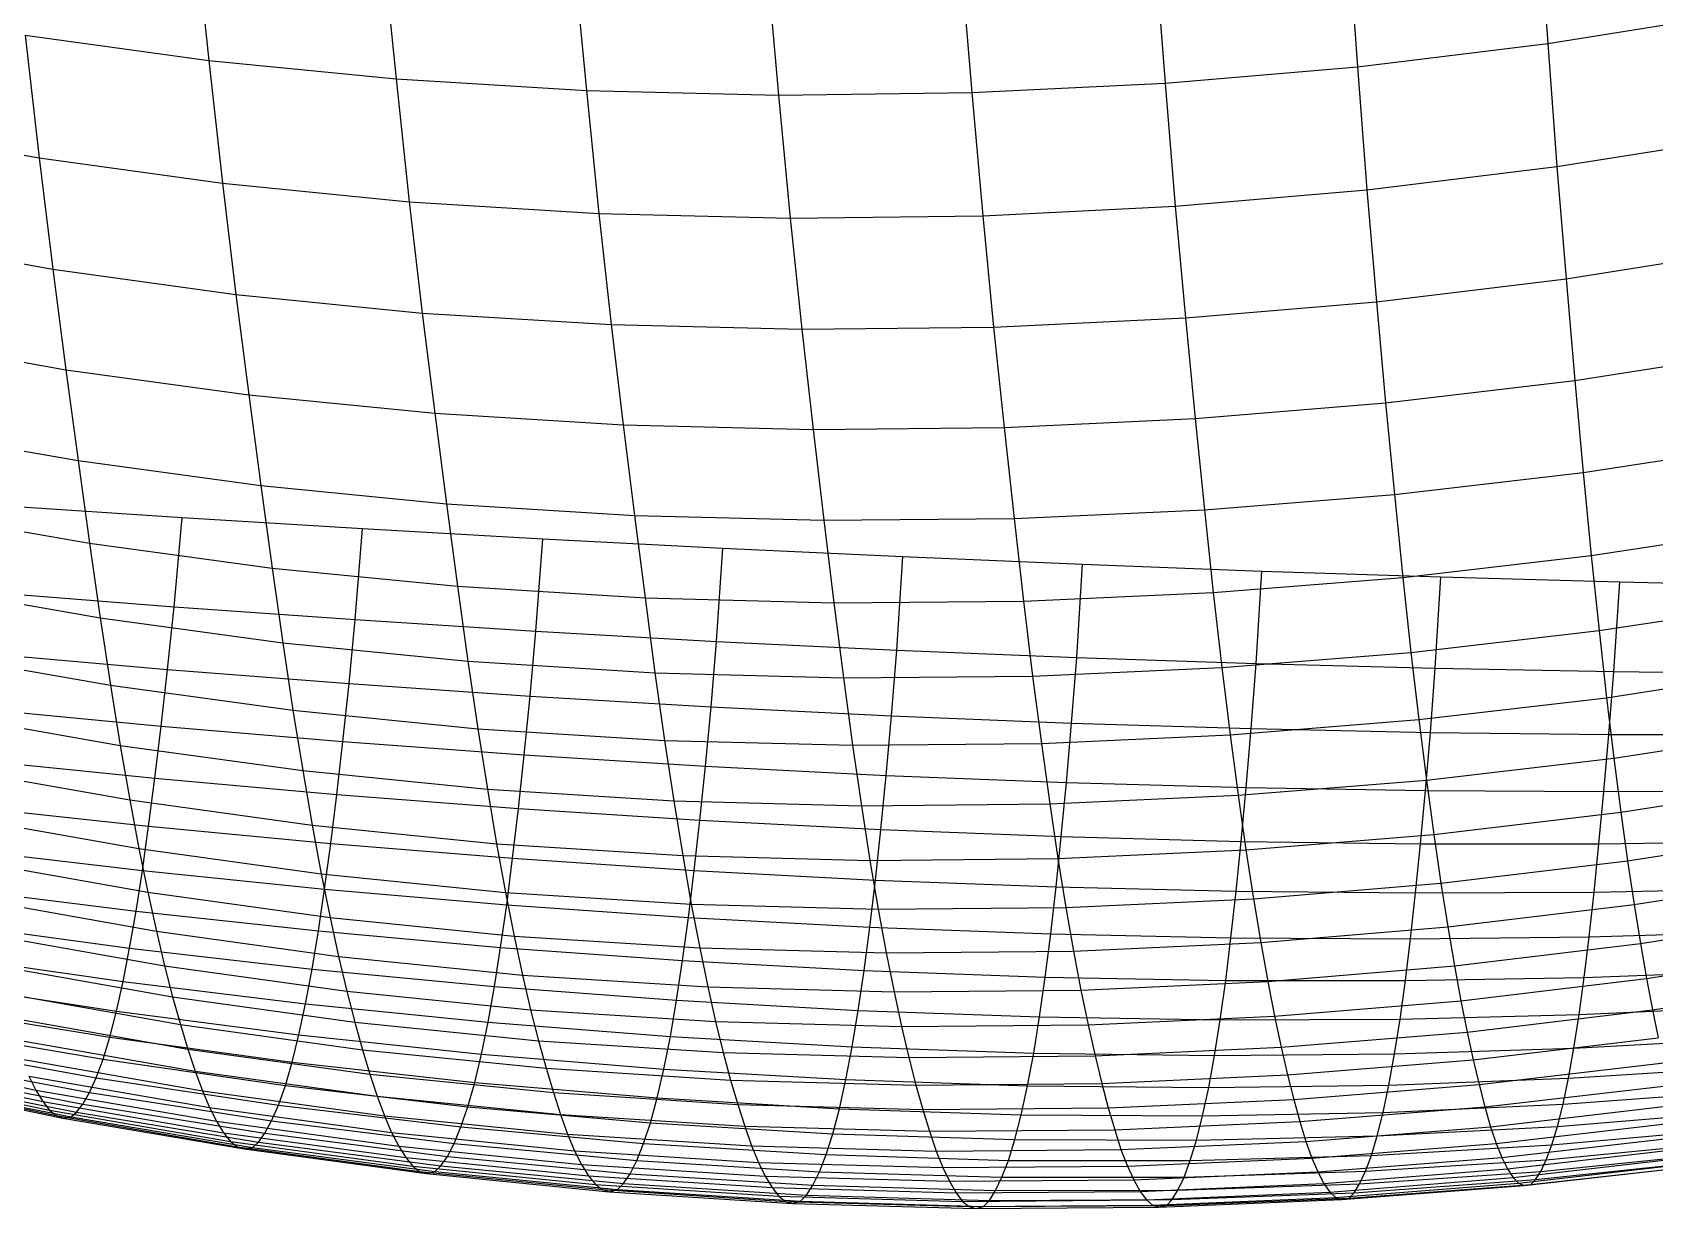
# Model space of a CAD drawing. Extents: x -429 to 429, y -1 to 209.
# Drawn here: x -96.37 to -78.02, y 0.67 to 13.97 of the extents above; entities that cross this region are included whole.
import ezdxf

# ---------------------------------------------------------------- set-up
doc = ezdxf.new("R2010")
doc.units = 0

msp = doc.modelspace()

# ---------------------------------------------------------------- linework, layer by layer
at = {"layer": 'default', "color": 5, "linetype": 'CONTINUOUS'}
for p, q in [((-79.333, 15.361, -10.062), (-79.229, 13.846, -9.154)), ((-94.531, 15.171, -9.09), (-94.373, 13.655, -8.098)), ((-81.492, 15.099, -10.35), (-81.383, 13.583, -9.402)), ((-92.407, 14.963, -9.652), (-92.254, 13.446, -8.644)), ((-83.674, 14.915, -10.496), (-83.558, 13.397, -9.518)), ((-90.248, 14.833, -10.076), (-90.103, 13.315, -9.061)), ((-88.064, 14.782, -10.359), (-87.929, 13.263, -9.347)), ((-85.869, 14.809, -10.499), (-85.744, 13.291, -9.499)), ((-79.229, 13.846, -9.154), (-77.108, 14.185, -8.773)), ((-96.448, 13.941, -7.425), (-94.373, 13.655, -8.098)), ((-96.448, 13.941, -7.425), (-96.292, 12.552, -6.477)), ((-81.383, 13.583, -9.402), (-79.229, 13.846, -9.154)), ((-79.229, 13.846, -9.154), (-79.125, 12.453, -8.26)), ((-94.373, 13.655, -8.098), (-92.254, 13.446, -8.644)), ((-94.373, 13.655, -8.098), (-94.219, 12.265, -7.129)), ((-83.558, 13.397, -9.518), (-81.383, 13.583, -9.402)), ((-81.383, 13.583, -9.402), (-81.274, 12.19, -8.473)), ((-92.254, 13.446, -8.644), (-90.103, 13.315, -9.061)), ((-92.254, 13.446, -8.644), (-92.105, 12.055, -7.661)), ((-85.744, 13.291, -9.499), (-83.558, 13.397, -9.518)), ((-83.558, 13.397, -9.518), (-83.442, 12.005, -8.561)), ((-90.103, 13.315, -9.061), (-87.929, 13.263, -9.347)), ((-90.103, 13.315, -9.061), (-89.961, 11.923, -8.072)), ((-87.929, 13.263, -9.347), (-85.744, 13.291, -9.499)), ((-87.929, 13.263, -9.347), (-87.796, 11.871, -8.36)), ((-85.744, 13.291, -9.499), (-85.619, 11.898, -8.523)), ((-98.315, 12.916, -5.71), (-96.292, 12.552, -6.477)), ((-79.125, 12.453, -8.26), (-77.005, 12.793, -7.923)), ((-96.292, 12.552, -6.477), (-94.219, 12.265, -7.129)), ((-96.292, 12.552, -6.477), (-96.138, 11.293, -5.553)), ((-81.274, 12.19, -8.473), (-79.125, 12.453, -8.26)), ((-79.125, 12.453, -8.26), (-79.023, 11.185, -7.389)), ((-94.219, 12.265, -7.129), (-92.105, 12.055, -7.661)), ((-94.219, 12.265, -7.129), (-94.067, 11.007, -6.182)), ((-83.442, 12.005, -8.561), (-81.274, 12.19, -8.473)), ((-81.274, 12.19, -8.473), (-81.167, 10.925, -7.566)), ((-92.105, 12.055, -7.661), (-89.961, 11.923, -8.072)), ((-92.105, 12.055, -7.661), (-91.958, 10.797, -6.701)), ((-85.619, 11.898, -8.523), (-83.442, 12.005, -8.561)), ((-83.442, 12.005, -8.561), (-83.328, 10.743, -7.627)), ((-89.961, 11.923, -8.072), (-87.796, 11.871, -8.36)), ((-89.961, 11.923, -8.072), (-89.821, 10.666, -7.106)), ((-87.796, 11.871, -8.36), (-85.619, 11.898, -8.523)), ((-87.796, 11.871, -8.36), (-87.664, 10.613, -7.396)), ((-85.619, 11.898, -8.523), (-85.497, 10.638, -7.57)), ((-98.164, 11.656, -4.814), (-96.138, 11.293, -5.553)), ((-79.023, 11.185, -7.389), (-76.904, 11.521, -7.096)), ((-96.138, 11.293, -5.553), (-94.067, 11.007, -6.182)), ((-96.138, 11.293, -5.553), (-95.991, 10.156, -4.666)), ((-81.167, 10.925, -7.566), (-79.023, 11.185, -7.389)), ((-79.023, 11.185, -7.389), (-78.924, 10.034, -6.552)), ((-94.067, 11.007, -6.182), (-91.958, 10.797, -6.701)), ((-94.067, 11.007, -6.182), (-93.921, 9.872, -5.275)), ((-83.328, 10.743, -7.627), (-81.167, 10.925, -7.566)), ((-81.167, 10.925, -7.566), (-81.064, 9.78, -6.696)), ((-91.958, 10.797, -6.701), (-89.821, 10.666, -7.106)), ((-91.958, 10.797, -6.701), (-91.816, 9.664, -5.78)), ((-89.821, 10.666, -7.106), (-87.664, 10.613, -7.396)), ((-89.821, 10.666, -7.106), (-89.686, 9.532, -6.18)), ((-85.497, 10.638, -7.57), (-83.328, 10.743, -7.627)), ((-83.328, 10.743, -7.627), (-83.218, 9.603, -6.731)), ((-98.019, 10.515, -3.955), (-95.991, 10.156, -4.666)), ((-87.664, 10.613, -7.396), (-85.497, 10.638, -7.57)), ((-87.664, 10.613, -7.396), (-87.537, 9.478, -6.472)), ((-85.497, 10.638, -7.57), (-85.379, 9.502, -6.656)), ((-78.924, 10.034, -6.552), (-76.807, 10.364, -6.299)), ((-95.991, 10.156, -4.666), (-93.921, 9.872, -5.275)), ((-95.991, 10.156, -4.666), (-95.852, 9.128, -3.826)), ((-81.064, 9.78, -6.696), (-78.924, 10.034, -6.552)), ((-78.924, 10.034, -6.552), (-78.829, 8.994, -5.757)), ((-93.921, 9.872, -5.275), (-91.816, 9.664, -5.78)), ((-93.921, 9.872, -5.275), (-93.783, 8.846, -4.417)), ((-83.218, 9.603, -6.731), (-81.064, 9.78, -6.696)), ((-81.064, 9.78, -6.696), (-80.964, 8.745, -5.871)), ((-91.816, 9.664, -5.78), (-89.686, 9.532, -6.18)), ((-91.816, 9.664, -5.78), (-91.683, 8.639, -4.911)), ((-85.379, 9.502, -6.656), (-83.218, 9.603, -6.731)), ((-83.218, 9.603, -6.731), (-83.112, 8.572, -5.883)), ((-97.881, 9.483, -3.14), (-95.852, 9.128, -3.826)), ((-89.686, 9.532, -6.18), (-87.537, 9.478, -6.472)), ((-89.686, 9.532, -6.18), (-89.559, 8.508, -5.305)), ((-87.537, 9.478, -6.472), (-85.379, 9.502, -6.656)), ((-87.537, 9.478, -6.472), (-87.417, 8.453, -5.599)), ((-85.379, 9.502, -6.656), (-85.266, 8.475, -5.792)), ((-78.829, 8.994, -5.757), (-76.713, 9.317, -5.541)), ((-95.852, 9.128, -3.826), (-93.783, 8.846, -4.417)), ((-95.852, 9.128, -3.826), (-95.723, 8.194, -3.037)), ((-80.964, 8.745, -5.871), (-78.829, 8.994, -5.757)), ((-78.829, 8.994, -5.757), (-78.737, 8.054, -5.006)), ((-93.783, 8.846, -4.417), (-91.683, 8.639, -4.911)), ((-93.783, 8.846, -4.417), (-93.656, 7.913, -3.612)), ((-91.683, 8.639, -4.911), (-89.559, 8.508, -5.305)), ((-91.683, 8.639, -4.911), (-91.559, 7.706, -4.096)), ((-83.112, 8.572, -5.883), (-80.964, 8.745, -5.871)), ((-80.964, 8.745, -5.871), (-80.869, 7.807, -5.095)), ((-97.754, 8.549, -2.372), (-95.723, 8.194, -3.037)), ((-96.72, 8.619, 15.178), (-94.676, 8.484, 14.943)), ((-94.766, 7.474, 14.529), (-94.676, 8.484, 14.943)), ((-94.676, 8.484, 14.943), (-92.635, 8.359, 14.689)), ((-89.559, 8.508, -5.305), (-87.417, 8.453, -5.599)), ((-89.559, 8.508, -5.305), (-89.439, 7.575, -4.486)), ((-87.417, 8.453, -5.599), (-85.266, 8.475, -5.792)), ((-87.417, 8.453, -5.599), (-87.304, 7.52, -4.782)), ((-85.266, 8.475, -5.792), (-83.112, 8.572, -5.883)), ((-85.266, 8.475, -5.792), (-85.159, 7.54, -4.982)), ((-83.112, 8.572, -5.883), (-83.012, 7.636, -5.087)), ((-92.718, 7.329, 14.305), (-92.635, 8.359, 14.689)), ((-92.635, 8.359, 14.689), (-90.595, 8.243, 14.417)), ((-78.737, 8.054, -5.006), (-76.624, 8.374, -4.822)), ((-95.723, 8.194, -3.037), (-93.656, 7.913, -3.612)), ((-95.723, 8.194, -3.037), (-95.602, 7.348, -2.292)), ((-90.673, 7.198, 14.055), (-90.595, 8.243, 14.417)), ((-90.595, 8.243, 14.417), (-88.558, 8.138, 14.126)), ((-88.63, 7.083, 13.777), (-88.558, 8.138, 14.126)), ((-88.558, 8.138, 14.126), (-86.523, 8.042, 13.817)), ((-93.656, 7.913, -3.612), (-91.559, 7.706, -4.096)), ((-93.656, 7.913, -3.612), (-93.536, 7.066, -2.854)), ((-86.591, 6.984, 13.471), (-86.523, 8.042, 13.817)), ((-86.523, 8.042, 13.817), (-84.492, 7.956, 13.489)), ((-84.557, 6.9, 13.138), (-84.492, 7.956, 13.489)), ((-84.492, 7.956, 13.489), (-82.463, 7.879, 13.143)), ((-80.869, 7.807, -5.095), (-78.737, 8.054, -5.006)), ((-78.737, 8.054, -5.006), (-78.649, 7.206, -4.295)), ((-91.559, 7.706, -4.096), (-89.439, 7.575, -4.486)), ((-91.559, 7.706, -4.096), (-91.442, 6.858, -3.328)), ((-83.012, 7.636, -5.087), (-80.869, 7.807, -5.095)), ((-82.527, 6.832, 12.778), (-82.463, 7.879, 13.143)), ((-82.463, 7.879, 13.143), (-80.437, 7.813, 12.779)), ((-80.869, 7.807, -5.095), (-80.777, 6.959, -4.361)), ((-80.501, 6.779, 12.391), (-80.437, 7.813, 12.779)), ((-80.437, 7.813, 12.779), (-78.415, 7.756, 12.397)), ((-78.482, 6.742, 11.976), (-78.415, 7.756, 12.397)), ((-78.415, 7.756, 12.397), (-76.397, 7.71, 11.996)), ((-97.633, 7.704, -1.646), (-95.602, 7.348, -2.292)), ((-96.817, 7.636, 14.724), (-94.766, 7.474, 14.529)), ((-89.439, 7.575, -4.486), (-87.304, 7.52, -4.782)), ((-89.439, 7.575, -4.486), (-89.327, 6.727, -3.715)), ((-87.304, 7.52, -4.782), (-85.159, 7.54, -4.982)), ((-85.159, 7.54, -4.982), (-83.012, 7.636, -5.087)), ((-85.159, 7.54, -4.982), (-85.056, 6.691, -4.219)), ((-83.012, 7.636, -5.087), (-82.914, 6.787, -4.335)), ((-78.649, 7.206, -4.295), (-76.539, 7.528, -4.138)), ((-95.602, 7.348, -2.292), (-93.536, 7.066, -2.854)), ((-95.602, 7.348, -2.292), (-95.485, 6.587, -1.58)), ((-94.839, 6.767, 14.179), (-94.766, 7.474, 14.529)), ((-94.766, 7.474, 14.529), (-92.718, 7.329, 14.305)), ((-87.304, 7.52, -4.782), (-87.196, 6.671, -4.012)), ((-92.787, 6.606, 13.969), (-92.718, 7.329, 14.305)), ((-92.718, 7.329, 14.305), (-90.673, 7.198, 14.055)), ((-90.738, 6.465, 13.727), (-90.673, 7.198, 14.055)), ((-90.673, 7.198, 14.055), (-88.63, 7.083, 13.777)), ((-80.777, 6.959, -4.361), (-78.649, 7.206, -4.295)), ((-78.649, 7.206, -4.295), (-78.564, 6.446, -3.615)), ((-93.536, 7.066, -2.854), (-91.442, 6.858, -3.328)), ((-93.536, 7.066, -2.854), (-93.421, 6.304, -2.127)), ((-88.693, 6.344, 13.454), (-88.63, 7.083, 13.777)), ((-88.63, 7.083, 13.777), (-86.591, 6.984, 13.471)), ((-86.651, 6.242, 13.15), (-86.591, 6.984, 13.471)), ((-86.591, 6.984, 13.471), (-84.557, 6.9, 13.138)), ((-97.518, 6.945, -0.952), (-95.485, 6.587, -1.58)), ((-96.893, 6.946, 14.357), (-94.839, 6.767, 14.179)), ((-91.442, 6.858, -3.328), (-89.327, 6.727, -3.715)), ((-91.442, 6.858, -3.328), (-91.329, 6.096, -2.593)), ((-84.614, 6.16, 12.815), (-84.557, 6.9, 13.138)), ((-84.557, 6.9, 13.138), (-82.527, 6.832, 12.778)), ((-82.914, 6.787, -4.335), (-80.777, 6.959, -4.361)), ((-82.582, 6.097, 12.448), (-82.527, 6.832, 12.778)), ((-82.527, 6.832, 12.778), (-80.501, 6.779, 12.391)), ((-80.777, 6.959, -4.361), (-80.688, 6.198, -3.659)), ((-94.912, 6.124, 13.821), (-94.839, 6.767, 14.179)), ((-94.839, 6.767, 14.179), (-92.787, 6.606, 13.969)), ((-92.857, 5.95, 13.621), (-92.787, 6.606, 13.969)), ((-92.787, 6.606, 13.969), (-90.738, 6.465, 13.727)), ((-89.327, 6.727, -3.715), (-87.196, 6.671, -4.012)), ((-89.327, 6.727, -3.715), (-89.218, 5.964, -2.976)), ((-87.196, 6.671, -4.012), (-85.056, 6.691, -4.219)), ((-87.196, 6.671, -4.012), (-87.092, 5.908, -3.275)), ((-85.056, 6.691, -4.219), (-82.914, 6.787, -4.335)), ((-85.056, 6.691, -4.219), (-84.957, 5.929, -3.489)), ((-82.914, 6.787, -4.335), (-82.821, 6.025, -3.617)), ((-80.557, 6.054, 12.051), (-80.501, 6.779, 12.391)), ((-80.501, 6.779, 12.391), (-78.482, 6.742, 11.976)), ((-78.564, 6.446, -3.615), (-76.457, 6.769, -3.485)), ((-78.538, 6.03, 11.622), (-78.482, 6.742, 11.976)), ((-78.482, 6.742, 11.976), (-76.468, 6.72, 11.535)), ((-95.485, 6.587, -1.58), (-93.421, 6.304, -2.127)), ((-95.485, 6.587, -1.58), (-95.374, 5.906, -0.898)), ((-90.805, 5.8, 13.387), (-90.738, 6.465, 13.727)), ((-90.738, 6.465, 13.727), (-88.693, 6.344, 13.454)), ((-80.688, 6.198, -3.659), (-78.564, 6.446, -3.615)), ((-78.564, 6.446, -3.615), (-78.483, 5.764, -2.965)), ((-97.407, 6.265, -0.288), (-95.374, 5.906, -0.898)), ((-96.968, 6.32, 13.987), (-94.912, 6.124, 13.821)), ((-93.421, 6.304, -2.127), (-91.329, 6.096, -2.593)), ((-93.421, 6.304, -2.127), (-93.31, 5.622, -1.432)), ((-88.756, 5.672, 13.118), (-88.693, 6.344, 13.454)), ((-88.693, 6.344, 13.454), (-86.651, 6.242, 13.15)), ((-86.712, 5.568, 12.815), (-86.651, 6.242, 13.15)), ((-86.651, 6.242, 13.15), (-84.614, 6.16, 12.815)), ((-94.983, 5.536, 13.464), (-94.912, 6.124, 13.821)), ((-94.912, 6.124, 13.821), (-92.857, 5.95, 13.621)), ((-91.329, 6.096, -2.593), (-89.218, 5.964, -2.976)), ((-91.329, 6.096, -2.593), (-91.221, 5.413, -1.89)), ((-84.673, 5.487, 12.477), (-84.614, 6.16, 12.815)), ((-84.614, 6.16, 12.815), (-82.582, 6.097, 12.448)), ((-82.821, 6.025, -3.617), (-80.688, 6.198, -3.659)), ((-82.639, 5.43, 12.105), (-82.582, 6.097, 12.448)), ((-82.582, 6.097, 12.448), (-80.557, 6.054, 12.051)), ((-80.688, 6.198, -3.659), (-80.602, 5.515, -2.988)), ((-78.483, 5.764, -2.965), (-76.378, 6.088, -2.861)), ((-95.374, 5.906, -0.898), (-93.31, 5.622, -1.432)), ((-95.374, 5.906, -0.898), (-95.267, 5.29, -0.247)), ((-92.926, 5.352, 13.272), (-92.857, 5.95, 13.621)), ((-92.857, 5.95, 13.621), (-90.805, 5.8, 13.387)), ((-89.218, 5.964, -2.976), (-87.092, 5.908, -3.275)), ((-89.218, 5.964, -2.976), (-89.113, 5.281, -2.269)), ((-87.092, 5.908, -3.275), (-84.957, 5.929, -3.489)), ((-87.092, 5.908, -3.275), (-86.992, 5.225, -2.569)), ((-84.957, 5.929, -3.489), (-82.821, 6.025, -3.617)), ((-84.957, 5.929, -3.489), (-84.862, 5.245, -2.79)), ((-82.821, 6.025, -3.617), (-82.73, 5.342, -2.929)), ((-80.613, 5.395, 11.7), (-80.557, 6.054, 12.051)), ((-80.557, 6.054, 12.051), (-78.538, 6.03, 11.622)), ((-78.594, 5.384, 11.26), (-78.538, 6.03, 11.622)), ((-78.538, 6.03, 11.622), (-76.526, 6.027, 11.163)), ((-97.042, 5.747, 13.62), (-94.983, 5.536, 13.464)), ((-90.871, 5.193, 13.042), (-90.805, 5.8, 13.387)), ((-90.805, 5.8, 13.387), (-88.756, 5.672, 13.118)), ((-80.602, 5.515, -2.988), (-78.483, 5.764, -2.965)), ((-78.483, 5.764, -2.965), (-78.404, 5.15, -2.344)), ((-97.302, 5.651, 0.346), (-95.267, 5.29, -0.247)), ((-95.054, 4.993, 13.112), (-94.983, 5.536, 13.464)), ((-94.983, 5.536, 13.464), (-92.926, 5.352, 13.272)), ((-93.31, 5.622, -1.432), (-91.221, 5.413, -1.89)), ((-93.31, 5.622, -1.432), (-93.205, 5.005, -0.77)), ((-88.82, 5.061, 12.776), (-88.756, 5.672, 13.118)), ((-88.756, 5.672, 13.118), (-86.712, 5.568, 12.815)), ((-86.773, 4.955, 12.473), (-86.712, 5.568, 12.815)), ((-86.712, 5.568, 12.815), (-84.673, 5.487, 12.477)), ((-82.73, 5.342, -2.929), (-80.602, 5.515, -2.988)), ((-80.602, 5.515, -2.988), (-80.519, 4.899, -2.347)), ((-92.994, 4.797, 12.925), (-92.926, 5.352, 13.272)), ((-92.926, 5.352, 13.272), (-90.871, 5.193, 13.042)), ((-91.221, 5.413, -1.89), (-89.113, 5.281, -2.269)), ((-91.221, 5.413, -1.89), (-91.118, 4.795, -1.22)), ((-84.862, 5.245, -2.79), (-82.73, 5.342, -2.929)), ((-84.732, 4.875, 12.134), (-84.673, 5.487, 12.477)), ((-84.673, 5.487, 12.477), (-82.639, 5.43, 12.105)), ((-82.73, 5.342, -2.929), (-82.643, 4.725, -2.273)), ((-82.697, 4.821, 11.758), (-82.639, 5.43, 12.105)), ((-82.639, 5.43, 12.105), (-80.613, 5.395, 11.7)), ((-80.669, 4.795, 11.347), (-80.613, 5.395, 11.7)), ((-80.613, 5.395, 11.7), (-78.594, 5.384, 11.26)), ((-78.65, 4.794, 10.899), (-78.594, 5.384, 11.26)), ((-78.594, 5.384, 11.26), (-76.583, 5.396, 10.788)), ((-78.404, 5.15, -2.344), (-76.302, 5.476, -2.264)), ((-97.115, 5.218, 13.26), (-95.054, 4.993, 13.112)), ((-95.267, 5.29, -0.247), (-93.205, 5.005, -0.77)), ((-95.267, 5.29, -0.247), (-95.164, 4.74, 0.382)), ((-90.937, 4.63, 12.699), (-90.871, 5.193, 13.042)), ((-90.871, 5.193, 13.042), (-88.82, 5.061, 12.776)), ((-89.113, 5.281, -2.269), (-86.992, 5.225, -2.569)), ((-89.113, 5.281, -2.269), (-89.013, 4.662, -1.596)), ((-86.992, 5.225, -2.569), (-84.862, 5.245, -2.79)), ((-86.992, 5.225, -2.569), (-86.896, 4.606, -1.897)), ((-84.862, 5.245, -2.79), (-84.77, 4.627, -2.123)), ((-80.519, 4.899, -2.347), (-78.404, 5.15, -2.344)), ((-78.404, 5.15, -2.344), (-78.328, 4.6, -1.746)), ((-97.199, 5.102, 0.958), (-95.164, 4.74, 0.382)), ((-95.124, 4.491, 12.755), (-95.054, 4.993, 13.112)), ((-95.054, 4.993, 13.112), (-92.994, 4.797, 12.925)), ((-93.205, 5.005, -0.77), (-91.118, 4.795, -1.22)), ((-93.205, 5.005, -0.77), (-93.102, 4.454, -0.128)), ((-88.883, 4.492, 12.435), (-88.82, 5.061, 12.776)), ((-88.82, 5.061, 12.776), (-86.773, 4.955, 12.473)), ((-86.834, 4.384, 12.133), (-86.773, 4.955, 12.473)), ((-86.773, 4.955, 12.473), (-84.732, 4.875, 12.134)), ((-93.063, 4.282, 12.57), (-92.994, 4.797, 12.925)), ((-92.994, 4.797, 12.925), (-90.937, 4.63, 12.699)), ((-91.118, 4.795, -1.22), (-89.013, 4.662, -1.596)), ((-91.118, 4.795, -1.22), (-91.017, 4.244, -0.57)), ((-84.791, 4.306, 11.792), (-84.732, 4.875, 12.134)), ((-84.732, 4.875, 12.134), (-82.697, 4.821, 11.758)), ((-82.754, 4.257, 11.413), (-82.697, 4.821, 11.758)), ((-82.697, 4.821, 11.758), (-80.669, 4.795, 11.347)), ((-82.643, 4.725, -2.273), (-80.519, 4.899, -2.347)), ((-80.725, 4.238, 10.997), (-80.669, 4.795, 11.347)), ((-80.669, 4.795, 11.347), (-78.65, 4.794, 10.899)), ((-80.519, 4.899, -2.347), (-80.439, 4.348, -1.729)), ((-78.705, 4.248, 10.543), (-78.65, 4.794, 10.899)), ((-78.65, 4.794, 10.899), (-76.64, 4.82, 10.416)), ((-78.328, 4.6, -1.746), (-76.229, 4.927, -1.692)), ((-97.186, 4.733, 12.899), (-95.124, 4.491, 12.755)), ((-97.1, 4.609, 1.549), (-95.064, 4.247, 0.99)), ((-95.164, 4.74, 0.382), (-93.102, 4.454, -0.128)), ((-95.164, 4.74, 0.382), (-95.064, 4.247, 0.99)), ((-91.004, 4.105, 12.346), (-90.937, 4.63, 12.699)), ((-90.937, 4.63, 12.699), (-88.883, 4.492, 12.435)), ((-89.013, 4.662, -1.596), (-86.896, 4.606, -1.897)), ((-89.013, 4.662, -1.596), (-88.916, 4.111, -0.943)), ((-86.896, 4.606, -1.897), (-84.77, 4.627, -2.123)), ((-86.896, 4.606, -1.897), (-86.802, 4.054, -1.246)), ((-84.77, 4.627, -2.123), (-82.643, 4.725, -2.273)), ((-84.77, 4.627, -2.123), (-84.681, 4.075, -1.478)), ((-82.643, 4.725, -2.273), (-82.559, 4.173, -1.639)), ((-80.439, 4.348, -1.729), (-78.328, 4.6, -1.746)), ((-78.328, 4.6, -1.746), (-78.254, 4.106, -1.17)), ((-95.196, 4.032, 12.388), (-95.124, 4.491, 12.755)), ((-95.124, 4.491, 12.755), (-93.063, 4.282, 12.57)), ((-93.102, 4.454, -0.128), (-91.017, 4.244, -0.57)), ((-93.102, 4.454, -0.128), (-93.002, 3.96, 0.492)), ((-88.948, 3.962, 12.083), (-88.883, 4.492, 12.435)), ((-88.883, 4.492, 12.435), (-86.834, 4.384, 12.133)), ((-78.254, 4.106, -1.17), (-76.159, 4.434, -1.141)), ((-97.258, 4.291, 12.533), (-95.196, 4.032, 12.388)), ((-95.064, 4.247, 0.99), (-93.002, 3.96, 0.492)), ((-95.064, 4.247, 0.99), (-94.966, 3.806, 1.576)), ((-93.133, 3.808, 12.203), (-93.063, 4.282, 12.57)), ((-93.063, 4.282, 12.57), (-91.004, 4.105, 12.346)), ((-91.017, 4.244, -0.57), (-88.916, 4.111, -0.943)), ((-91.017, 4.244, -0.57), (-90.92, 3.749, 0.058)), ((-86.897, 3.852, 11.78), (-86.834, 4.384, 12.133)), ((-86.834, 4.384, 12.133), (-84.791, 4.306, 11.792)), ((-84.851, 3.775, 11.438), (-84.791, 4.306, 11.792)), ((-84.791, 4.306, 11.792), (-82.754, 4.257, 11.413)), ((-82.812, 3.731, 11.058), (-82.754, 4.257, 11.413)), ((-82.754, 4.257, 11.413), (-80.725, 4.238, 10.997)), ((-82.559, 4.173, -1.639), (-80.439, 4.348, -1.729)), ((-80.782, 3.72, 10.639), (-80.725, 4.238, 10.997)), ((-80.725, 4.238, 10.997), (-78.705, 4.248, 10.543)), ((-80.439, 4.348, -1.729), (-80.361, 3.854, -1.132)), ((-78.761, 3.743, 10.181), (-78.705, 4.248, 10.543)), ((-78.705, 4.248, 10.543), (-76.695, 4.288, 10.051)), ((-97.003, 4.169, 2.119), (-94.966, 3.806, 1.576)), ((-91.073, 3.622, 11.978), (-91.004, 4.105, 12.346)), ((-91.004, 4.105, 12.346), (-88.948, 3.962, 12.083)), ((-88.916, 4.111, -0.943), (-86.802, 4.054, -1.246)), ((-88.916, 4.111, -0.943), (-88.821, 3.616, -0.311)), ((-86.802, 4.054, -1.246), (-84.681, 4.075, -1.478)), ((-86.802, 4.054, -1.246), (-86.711, 3.56, -0.616)), ((-84.681, 4.075, -1.478), (-82.559, 4.173, -1.639)), ((-84.681, 4.075, -1.478), (-84.595, 3.581, -0.854)), ((-82.559, 4.173, -1.639), (-82.476, 3.679, -1.026)), ((-80.361, 3.854, -1.132), (-78.254, 4.106, -1.17)), ((-78.254, 4.106, -1.17), (-78.182, 3.665, -0.614)), ((-97.33, 3.892, 12.16), (-95.268, 3.614, 12.012)), ((-95.268, 3.614, 12.012), (-95.196, 4.032, 12.388)), ((-95.196, 4.032, 12.388), (-93.133, 3.808, 12.203)), ((-93.002, 3.96, 0.492), (-90.92, 3.749, 0.058)), ((-93.002, 3.96, 0.492), (-92.905, 3.519, 1.09)), ((-89.015, 3.473, 11.715), (-88.948, 3.962, 12.083)), ((-88.948, 3.962, 12.083), (-86.897, 3.852, 11.78)), ((-82.476, 3.679, -1.026), (-80.361, 3.854, -1.132)), ((-80.361, 3.854, -1.132), (-80.285, 3.413, -0.556)), ((-78.182, 3.665, -0.614), (-76.09, 3.993, -0.61)), ((-96.91, 3.776, 2.668), (-94.873, 3.413, 2.14)), ((-94.966, 3.806, 1.576), (-92.905, 3.519, 1.09)), ((-94.966, 3.806, 1.576), (-94.873, 3.413, 2.14)), ((-93.205, 3.377, 11.825), (-93.133, 3.808, 12.203)), ((-93.133, 3.808, 12.203), (-91.073, 3.622, 11.978)), ((-90.92, 3.749, 0.058), (-88.821, 3.616, -0.311)), ((-90.92, 3.749, 0.058), (-90.825, 3.309, 0.664)), ((-86.961, 3.36, 11.412), (-86.897, 3.852, 11.78)), ((-86.897, 3.852, 11.78), (-84.851, 3.775, 11.438)), ((-84.913, 3.285, 11.069), (-84.851, 3.775, 11.438)), ((-84.851, 3.775, 11.438), (-82.812, 3.731, 11.058)), ((-84.595, 3.581, -0.854), (-82.476, 3.679, -1.026)), ((-82.872, 3.247, 10.688), (-82.812, 3.731, 11.058)), ((-82.812, 3.731, 11.058), (-80.782, 3.72, 10.639)), ((-82.476, 3.679, -1.026), (-82.397, 3.237, -0.436)), ((-80.84, 3.246, 10.269), (-80.782, 3.72, 10.639)), ((-80.782, 3.72, 10.639), (-78.761, 3.743, 10.181)), ((-78.818, 3.282, 9.811), (-78.761, 3.743, 10.181)), ((-78.761, 3.743, 10.181), (-76.751, 3.799, 9.686)), ((-97.403, 3.533, 11.781), (-95.341, 3.236, 11.626)), ((-95.341, 3.236, 11.626), (-95.268, 3.614, 12.012)), ((-95.268, 3.614, 12.012), (-93.205, 3.377, 11.825)), ((-92.905, 3.519, 1.09), (-90.825, 3.309, 0.664)), ((-92.905, 3.519, 1.09), (-92.812, 3.127, 1.666)), ((-91.143, 3.18, 11.599), (-91.073, 3.622, 11.978)), ((-91.073, 3.622, 11.978), (-89.015, 3.473, 11.715)), ((-88.821, 3.616, -0.311), (-86.711, 3.56, -0.616)), ((-88.821, 3.616, -0.311), (-88.729, 3.175, 0.298)), ((-86.711, 3.56, -0.616), (-84.595, 3.581, -0.854)), ((-86.711, 3.56, -0.616), (-86.623, 3.118, -0.008)), ((-84.595, 3.581, -0.854), (-84.511, 3.139, -0.253)), ((-80.285, 3.413, -0.556), (-78.182, 3.665, -0.614)), ((-78.182, 3.665, -0.614), (-78.112, 3.269, -0.079)), ((-78.112, 3.269, -0.079), (-76.024, 3.596, -0.097)), ((-96.82, 3.424, 3.197), (-94.782, 3.063, 2.684)), ((-94.873, 3.413, 2.14), (-92.812, 3.127, 1.666)), ((-94.873, 3.413, 2.14), (-94.782, 3.063, 2.684)), ((-93.278, 2.984, 11.434), (-93.205, 3.377, 11.825)), ((-93.205, 3.377, 11.825), (-91.143, 3.18, 11.599)), ((-90.825, 3.309, 0.664), (-88.729, 3.175, 0.298)), ((-90.825, 3.309, 0.664), (-90.733, 2.916, 1.247)), ((-89.083, 3.025, 11.334), (-89.015, 3.473, 11.715)), ((-89.015, 3.473, 11.715), (-86.961, 3.36, 11.412)), ((-87.027, 2.91, 11.03), (-86.961, 3.36, 11.412)), ((-86.961, 3.36, 11.412), (-84.913, 3.285, 11.069)), ((-82.397, 3.237, -0.436), (-80.285, 3.413, -0.556)), ((-80.285, 3.413, -0.556), (-80.212, 3.018, -0.002)), ((-78.818, 3.282, 9.811), (-76.806, 3.355, 9.315)), ((-97.477, 3.216, 11.392), (-95.416, 2.9, 11.227)), ((-95.416, 2.9, 11.227), (-95.341, 3.236, 11.626)), ((-95.341, 3.236, 11.626), (-93.278, 2.984, 11.434)), ((-92.812, 3.127, 1.666), (-90.733, 2.916, 1.247)), ((-92.812, 3.127, 1.666), (-92.722, 2.777, 2.222)), ((-91.214, 2.777, 11.203), (-91.143, 3.18, 11.599)), ((-91.143, 3.18, 11.599), (-89.083, 3.025, 11.334)), ((-88.729, 3.175, 0.298), (-86.623, 3.118, -0.008)), ((-88.729, 3.175, 0.298), (-88.641, 2.782, 0.884)), ((-86.623, 3.118, -0.008), (-84.511, 3.139, -0.253)), ((-84.977, 2.836, 10.687), (-84.913, 3.285, 11.069)), ((-84.913, 3.285, 11.069), (-82.872, 3.247, 10.688)), ((-84.511, 3.139, -0.253), (-82.397, 3.237, -0.436)), ((-84.511, 3.139, -0.253), (-84.429, 2.746, 0.326)), ((-82.934, 2.804, 10.306), (-82.872, 3.247, 10.688)), ((-82.872, 3.247, 10.688), (-80.84, 3.246, 10.269)), ((-82.397, 3.237, -0.436), (-82.319, 2.844, 0.133)), ((-80.9, 2.812, 9.888), (-80.84, 3.246, 10.269)), ((-80.84, 3.246, 10.269), (-78.818, 3.282, 9.811)), ((-80.212, 3.018, -0.002), (-78.112, 3.269, -0.079)), ((-78.875, 2.862, 9.431), (-78.818, 3.282, 9.811)), ((-78.112, 3.269, -0.079), (-78.045, 2.915, 0.438)), ((-78.045, 2.915, 0.438), (-75.96, 3.24, 0.397)), ((-97.552, 2.941, 10.994), (-95.492, 2.606, 10.815)), ((-96.733, 3.11, 3.708), (-94.694, 2.75, 3.21)), ((-94.782, 3.063, 2.684), (-92.722, 2.777, 2.222)), ((-94.782, 3.063, 2.684), (-94.694, 2.75, 3.21)), ((-93.353, 2.632, 11.025), (-93.278, 2.984, 11.434)), ((-93.278, 2.984, 11.434), (-91.214, 2.777, 11.203)), ((-89.153, 2.615, 10.935), (-89.083, 3.025, 11.334)), ((-89.083, 3.025, 11.334), (-87.027, 2.91, 11.03)), ((-86.623, 3.118, -0.008), (-86.538, 2.726, 0.577)), ((-82.319, 2.844, 0.133), (-80.212, 3.018, -0.002)), ((-80.212, 3.018, -0.002), (-80.141, 2.665, 0.533)), ((-78.875, 2.862, 9.431), (-76.862, 2.953, 8.938)), ((-96.649, 2.831, 4.201), (-94.609, 2.472, 3.717)), ((-95.492, 2.606, 10.815), (-95.416, 2.9, 11.227)), ((-95.416, 2.9, 11.227), (-93.353, 2.632, 11.025)), ((-92.722, 2.777, 2.222), (-90.645, 2.566, 1.809)), ((-92.722, 2.777, 2.222), (-92.635, 2.465, 2.757)), ((-91.289, 2.414, 10.789), (-91.214, 2.777, 11.203)), ((-91.214, 2.777, 11.203), (-89.153, 2.615, 10.935)), ((-90.733, 2.916, 1.247), (-88.641, 2.782, 0.884)), ((-90.733, 2.916, 1.247), (-90.645, 2.566, 1.809)), ((-88.641, 2.782, 0.884), (-86.538, 2.726, 0.577)), ((-88.641, 2.782, 0.884), (-88.555, 2.433, 1.449)), ((-87.096, 2.498, 10.63), (-87.027, 2.91, 11.03)), ((-87.027, 2.91, 11.03), (-84.977, 2.836, 10.687)), ((-85.043, 2.426, 10.288), (-84.977, 2.836, 10.687)), ((-84.977, 2.836, 10.687), (-82.934, 2.804, 10.306)), ((-84.429, 2.746, 0.326), (-82.319, 2.844, 0.133)), ((-82.998, 2.4, 9.909), (-82.934, 2.804, 10.306)), ((-82.934, 2.804, 10.306), (-80.9, 2.812, 9.888)), ((-82.319, 2.844, 0.133), (-82.244, 2.492, 0.682)), ((-80.961, 2.418, 9.493), (-80.9, 2.812, 9.888)), ((-80.9, 2.812, 9.888), (-78.875, 2.862, 9.431)), ((-80.141, 2.665, 0.533), (-78.045, 2.915, 0.438)), ((-78.934, 2.483, 9.041), (-78.875, 2.862, 9.431)), ((-78.045, 2.915, 0.438), (-77.98, 2.598, 0.936)), ((-97.627, 2.709, 10.591), (-95.569, 2.356, 10.395)), ((-96.567, 2.58, 4.681), (-94.526, 2.223, 4.211)), ((-95.569, 2.356, 10.395), (-95.492, 2.606, 10.815)), ((-95.492, 2.606, 10.815), (-93.429, 2.323, 10.603)), ((-94.694, 2.75, 3.21), (-92.635, 2.465, 2.757)), ((-94.694, 2.75, 3.21), (-94.609, 2.472, 3.717)), ((-93.429, 2.323, 10.603), (-93.353, 2.632, 11.025)), ((-93.353, 2.632, 11.025), (-91.289, 2.414, 10.789)), ((-89.226, 2.245, 10.517), (-89.153, 2.615, 10.935)), ((-89.153, 2.615, 10.935), (-87.096, 2.498, 10.63)), ((-86.538, 2.726, 0.577), (-84.429, 2.746, 0.326)), ((-86.538, 2.726, 0.577), (-86.455, 2.376, 1.14)), ((-84.429, 2.746, 0.326), (-84.35, 2.396, 0.884)), ((-82.244, 2.492, 0.682), (-80.141, 2.665, 0.533)), ((-80.141, 2.665, 0.533), (-80.072, 2.351, 1.049)), ((-80.072, 2.351, 1.049), (-77.98, 2.598, 0.936)), ((-78.934, 2.483, 9.041), (-76.919, 2.592, 8.554)), ((-98.356, 2.435, 6.515), (-96.328, 2.009, 6.072)), ((-97.702, 2.518, 10.185), (-95.646, 2.148, 9.971)), ((-94.609, 2.472, 3.717), (-92.55, 2.188, 3.275)), ((-94.609, 2.472, 3.717), (-94.526, 2.223, 4.211)), ((-92.635, 2.465, 2.757), (-90.559, 2.255, 2.352)), ((-92.635, 2.465, 2.757), (-92.55, 2.188, 3.275)), ((-91.365, 2.094, 10.358), (-91.289, 2.414, 10.789)), ((-91.289, 2.414, 10.789), (-89.226, 2.245, 10.517)), ((-90.645, 2.566, 1.809), (-88.555, 2.433, 1.449)), ((-90.645, 2.566, 1.809), (-90.559, 2.255, 2.352)), ((-88.555, 2.433, 1.449), (-86.455, 2.376, 1.14)), ((-88.555, 2.433, 1.449), (-88.472, 2.122, 1.994)), ((-87.167, 2.126, 10.21), (-87.096, 2.498, 10.63)), ((-87.096, 2.498, 10.63), (-85.043, 2.426, 10.288)), ((-86.455, 2.376, 1.14), (-84.35, 2.396, 0.884)), ((-85.112, 2.056, 9.868), (-85.043, 2.426, 10.288)), ((-85.043, 2.426, 10.288), (-82.998, 2.4, 9.909)), ((-84.35, 2.396, 0.884), (-82.244, 2.492, 0.682)), ((-84.35, 2.396, 0.884), (-84.274, 2.084, 1.423)), ((-83.064, 2.036, 9.492), (-82.998, 2.4, 9.909)), ((-82.998, 2.4, 9.909), (-80.961, 2.418, 9.493)), ((-82.244, 2.492, 0.682), (-82.172, 2.179, 1.211)), ((-81.025, 2.065, 9.082), (-80.961, 2.418, 9.493)), ((-80.961, 2.418, 9.493), (-78.934, 2.483, 9.041)), ((-78.995, 2.144, 8.638), (-78.934, 2.483, 9.041)), ((-98.281, 2.305, 6.942), (-96.251, 1.879, 6.524)), ((-98.208, 2.208, 7.362), (-96.174, 1.781, 6.969)), ((-97.849, 2.246, 9.378), (-95.798, 1.85, 9.124)), ((-97.776, 2.365, 9.78), (-95.722, 1.981, 9.547)), ((-96.487, 2.356, 5.151), (-94.445, 2, 4.696)), ((-95.646, 2.148, 9.971), (-95.569, 2.356, 10.395)), ((-95.569, 2.356, 10.395), (-93.507, 2.059, 10.17)), ((-94.526, 2.223, 4.211), (-92.468, 1.941, 3.78)), ((-94.526, 2.223, 4.211), (-94.445, 2, 4.696)), ((-93.507, 2.059, 10.17), (-93.429, 2.323, 10.603)), ((-93.429, 2.323, 10.603), (-91.365, 2.094, 10.358)), ((-90.559, 2.255, 2.352), (-88.472, 2.122, 1.994)), ((-90.559, 2.255, 2.352), (-90.476, 1.979, 2.876)), ((-89.302, 1.919, 10.081), (-89.226, 2.245, 10.517)), ((-89.226, 2.245, 10.517), (-87.167, 2.126, 10.21)), ((-86.455, 2.376, 1.14), (-86.375, 2.065, 1.684)), ((-82.172, 2.179, 1.211), (-80.072, 2.351, 1.049)), ((-80.072, 2.351, 1.049), (-80.006, 2.07, 1.547)), ((-80.006, 2.07, 1.547), (-77.916, 2.315, 1.418)), ((-78.995, 2.144, 8.638), (-76.977, 2.272, 8.16)), ((-98.136, 2.145, 7.772), (-96.099, 1.72, 7.404)), ((-98.064, 2.113, 8.176), (-96.024, 1.692, 7.837)), ((-97.974, 2.118, 8.684), (-95.931, 1.704, 8.373)), ((-97.92, 2.163, 8.986), (-95.87, 1.757, 8.715)), ((-96.407, 2.166, 5.615), (-94.364, 1.811, 5.178)), ((-96.407, 2.166, 5.615), (-96.328, 2.009, 6.072)), ((-95.722, 1.981, 9.547), (-95.646, 2.148, 9.971)), ((-95.646, 2.148, 9.971), (-93.585, 1.839, 9.731)), ((-93.585, 1.839, 9.731), (-93.507, 2.059, 10.17)), ((-93.507, 2.059, 10.17), (-91.443, 1.82, 9.916)), ((-92.55, 2.188, 3.275), (-90.476, 1.979, 2.876)), ((-92.55, 2.188, 3.275), (-92.468, 1.941, 3.78)), ((-91.443, 1.82, 9.916), (-91.365, 2.094, 10.358)), ((-91.365, 2.094, 10.358), (-89.302, 1.919, 10.081)), ((-88.472, 2.122, 1.994), (-86.375, 2.065, 1.684)), ((-88.472, 2.122, 1.994), (-88.391, 1.846, 2.521)), ((-87.24, 1.797, 9.772), (-87.167, 2.126, 10.21)), ((-87.167, 2.126, 10.21), (-85.112, 2.056, 9.868)), ((-86.375, 2.065, 1.684), (-84.274, 2.084, 1.423)), ((-86.375, 2.065, 1.684), (-86.298, 1.788, 2.21)), ((-85.184, 1.729, 9.432), (-85.112, 2.056, 9.868)), ((-85.112, 2.056, 9.868), (-83.064, 2.036, 9.492)), ((-84.274, 2.084, 1.423), (-82.172, 2.179, 1.211)), ((-84.274, 2.084, 1.423), (-84.2, 1.807, 1.944)), ((-83.133, 1.715, 9.059), (-83.064, 2.036, 9.492)), ((-83.064, 2.036, 9.492), (-81.025, 2.065, 9.082)), ((-82.172, 2.179, 1.211), (-82.101, 1.9, 1.723)), ((-82.101, 1.9, 1.723), (-80.006, 2.07, 1.547)), ((-81.09, 1.755, 8.656), (-81.025, 2.065, 9.082)), ((-81.025, 2.065, 9.082), (-78.995, 2.144, 8.638)), ((-80.006, 2.07, 1.547), (-79.94, 1.819, 2.032)), ((-79.94, 1.819, 2.032), (-77.855, 2.061, 1.885)), ((-79.057, 1.849, 8.222), (-78.995, 2.144, 8.638)), ((-96.328, 2.009, 6.072), (-94.284, 1.655, 5.654)), ((-96.328, 2.009, 6.072), (-96.251, 1.879, 6.524)), ((-96.251, 1.879, 6.524), (-94.205, 1.525, 6.124)), ((-96.251, 1.879, 6.524), (-96.174, 1.781, 6.969)), ((-95.87, 1.757, 8.715), (-95.798, 1.85, 9.124)), ((-95.798, 1.85, 9.124), (-95.722, 1.981, 9.547)), ((-95.798, 1.85, 9.124), (-93.739, 1.521, 8.853)), ((-95.722, 1.981, 9.547), (-93.662, 1.661, 9.292)), ((-94.445, 2, 4.696), (-92.387, 1.717, 4.276)), ((-94.445, 2, 4.696), (-94.364, 1.811, 5.178)), ((-93.662, 1.661, 9.292), (-93.585, 1.839, 9.731)), ((-93.585, 1.839, 9.731), (-91.521, 1.591, 9.466)), ((-92.468, 1.941, 3.78), (-90.396, 1.733, 3.387)), ((-92.468, 1.941, 3.78), (-92.387, 1.717, 4.276)), ((-90.476, 1.979, 2.876), (-88.391, 1.846, 2.521)), ((-90.476, 1.979, 2.876), (-90.396, 1.733, 3.387)), ((-89.378, 1.638, 9.633), (-89.302, 1.919, 10.081)), ((-89.302, 1.919, 10.081), (-87.24, 1.797, 9.772)), ((-88.391, 1.846, 2.521), (-86.298, 1.788, 2.21)), ((-88.391, 1.846, 2.521), (-88.312, 1.6, 3.035)), ((-84.2, 1.807, 1.944), (-82.101, 1.9, 1.723)), ((-82.101, 1.9, 1.723), (-82.033, 1.651, 2.22)), ((-81.09, 1.755, 8.656), (-79.057, 1.849, 8.222)), ((-79.876, 1.594, 2.506), (-77.794, 1.836, 2.341)), ((-79.12, 1.597, 7.798), (-79.057, 1.849, 8.222)), ((-79.057, 1.849, 8.222), (-77.036, 1.996, 7.758)), ((-96.174, 1.781, 6.969), (-94.126, 1.428, 6.59)), ((-96.174, 1.781, 6.969), (-96.099, 1.72, 7.404)), ((-96.099, 1.72, 7.404), (-94.049, 1.368, 7.045)), ((-96.099, 1.72, 7.404), (-96.024, 1.692, 7.837)), ((-96.024, 1.692, 7.837), (-95.931, 1.704, 8.373)), ((-96.024, 1.692, 7.837), (-93.972, 1.342, 7.5)), ((-95.931, 1.704, 8.373), (-95.87, 1.757, 8.715)), ((-95.931, 1.704, 8.373), (-93.877, 1.36, 8.058)), ((-95.87, 1.757, 8.715), (-93.812, 1.419, 8.43)), ((-94.364, 1.811, 5.178), (-92.306, 1.529, 4.77)), ((-94.364, 1.811, 5.178), (-94.284, 1.655, 5.654)), ((-94.284, 1.655, 5.654), (-92.225, 1.374, 5.259)), ((-94.284, 1.655, 5.654), (-94.205, 1.525, 6.124)), ((-93.739, 1.521, 8.853), (-93.662, 1.661, 9.292)), ((-93.662, 1.661, 9.292), (-91.598, 1.405, 9.016)), ((-92.387, 1.717, 4.276), (-90.316, 1.51, 3.891)), ((-92.387, 1.717, 4.276), (-92.306, 1.529, 4.77)), ((-91.521, 1.591, 9.466), (-91.443, 1.82, 9.916)), ((-91.443, 1.82, 9.916), (-89.378, 1.638, 9.633)), ((-90.396, 1.733, 3.387), (-88.312, 1.6, 3.035)), ((-90.396, 1.733, 3.387), (-90.316, 1.51, 3.891)), ((-87.315, 1.515, 9.321), (-87.24, 1.797, 9.772)), ((-87.24, 1.797, 9.772), (-85.184, 1.729, 9.432)), ((-86.298, 1.788, 2.21), (-84.2, 1.807, 1.944)), ((-86.298, 1.788, 2.21), (-86.222, 1.542, 2.722)), ((-85.256, 1.448, 8.982), (-85.184, 1.729, 9.432)), ((-85.184, 1.729, 9.432), (-83.133, 1.715, 9.059)), ((-84.2, 1.807, 1.944), (-84.127, 1.559, 2.451)), ((-83.203, 1.44, 8.615), (-83.133, 1.715, 9.059)), ((-83.133, 1.715, 9.059), (-81.09, 1.755, 8.656)), ((-82.033, 1.651, 2.22), (-79.94, 1.819, 2.032)), ((-81.157, 1.49, 8.22), (-81.09, 1.755, 8.656)), ((-79.94, 1.819, 2.032), (-79.876, 1.594, 2.506)), ((-79.12, 1.597, 7.798), (-77.095, 1.762, 7.35)), ((-94.205, 1.525, 6.124), (-92.146, 1.245, 5.744)), ((-94.205, 1.525, 6.124), (-94.126, 1.428, 6.59)), ((-93.812, 1.419, 8.43), (-93.739, 1.521, 8.853)), ((-93.739, 1.521, 8.853), (-91.675, 1.258, 8.566)), ((-92.306, 1.529, 4.77), (-90.236, 1.322, 4.393)), ((-92.306, 1.529, 4.77), (-92.225, 1.374, 5.259)), ((-91.598, 1.405, 9.016), (-91.521, 1.591, 9.466)), ((-91.521, 1.591, 9.466), (-89.455, 1.404, 9.177)), ((-90.316, 1.51, 3.891), (-88.235, 1.376, 3.541)), ((-90.316, 1.51, 3.891), (-90.236, 1.322, 4.393)), ((-89.455, 1.404, 9.177), (-89.378, 1.638, 9.633)), ((-89.378, 1.638, 9.633), (-87.315, 1.515, 9.321)), ((-88.312, 1.6, 3.035), (-86.222, 1.542, 2.722)), ((-88.312, 1.6, 3.035), (-88.235, 1.376, 3.541)), ((-87.391, 1.278, 8.863), (-87.315, 1.515, 9.321)), ((-87.315, 1.515, 9.321), (-85.256, 1.448, 8.982)), ((-86.222, 1.542, 2.722), (-84.127, 1.559, 2.451)), ((-86.222, 1.542, 2.722), (-86.147, 1.318, 3.227)), ((-84.127, 1.559, 2.451), (-82.033, 1.651, 2.22)), ((-84.127, 1.559, 2.451), (-84.056, 1.335, 2.95)), ((-83.203, 1.44, 8.615), (-81.157, 1.49, 8.22)), ((-82.033, 1.651, 2.22), (-81.964, 1.427, 2.709)), ((-81.964, 1.427, 2.709), (-79.876, 1.594, 2.506)), ((-81.224, 1.269, 7.778), (-81.157, 1.49, 8.22)), ((-81.157, 1.49, 8.22), (-79.12, 1.597, 7.798)), ((-79.876, 1.594, 2.506), (-79.812, 1.404, 2.975)), ((-79.812, 1.404, 2.975), (-77.734, 1.644, 2.788)), ((-79.749, 1.246, 3.437), (-77.675, 1.484, 3.228)), ((-79.184, 1.388, 7.37), (-79.12, 1.597, 7.798)), ((-79.184, 1.388, 7.37), (-77.155, 1.57, 6.939)), ((-94.126, 1.428, 6.59), (-92.067, 1.147, 6.224)), ((-94.126, 1.428, 6.59), (-94.049, 1.368, 7.045)), ((-94.049, 1.368, 7.045), (-91.989, 1.088, 6.694)), ((-94.049, 1.368, 7.045), (-93.972, 1.342, 7.5)), ((-93.972, 1.342, 7.5), (-93.877, 1.36, 8.058)), ((-93.972, 1.342, 7.5), (-91.911, 1.064, 7.165)), ((-93.877, 1.36, 8.058), (-93.812, 1.419, 8.43)), ((-93.877, 1.36, 8.058), (-91.816, 1.087, 7.739)), ((-93.812, 1.419, 8.43), (-91.748, 1.151, 8.133)), ((-92.225, 1.374, 5.259), (-90.156, 1.167, 4.89)), ((-92.225, 1.374, 5.259), (-92.146, 1.245, 5.744)), ((-91.675, 1.258, 8.566), (-91.598, 1.405, 9.016)), ((-91.598, 1.405, 9.016), (-89.532, 1.213, 8.72)), ((-90.236, 1.322, 4.393), (-88.157, 1.189, 4.046)), ((-90.236, 1.322, 4.393), (-90.156, 1.167, 4.89)), ((-89.532, 1.213, 8.72), (-89.455, 1.404, 9.177)), ((-89.455, 1.404, 9.177), (-87.391, 1.278, 8.863)), ((-88.235, 1.376, 3.541), (-86.147, 1.318, 3.227)), ((-88.235, 1.376, 3.541), (-88.157, 1.189, 4.046)), ((-86.147, 1.318, 3.227), (-84.056, 1.335, 2.95)), ((-86.147, 1.318, 3.227), (-86.072, 1.131, 3.73)), ((-85.329, 1.213, 8.525), (-85.256, 1.448, 8.982)), ((-85.256, 1.448, 8.982), (-83.203, 1.44, 8.615)), ((-84.056, 1.335, 2.95), (-81.964, 1.427, 2.709)), ((-84.056, 1.335, 2.95), (-83.984, 1.147, 3.446)), ((-83.273, 1.21, 8.163), (-83.203, 1.44, 8.615)), ((-81.964, 1.427, 2.709), (-81.896, 1.238, 3.195)), ((-81.896, 1.238, 3.195), (-79.812, 1.404, 2.975)), ((-81.224, 1.269, 7.778), (-79.184, 1.388, 7.37)), ((-79.812, 1.404, 2.975), (-79.749, 1.246, 3.437)), ((-79.685, 1.116, 3.892), (-77.616, 1.354, 3.66)), ((-79.309, 1.089, 6.515), (-77.272, 1.296, 6.123)), ((-79.246, 1.22, 6.942), (-77.213, 1.416, 6.53)), ((-79.246, 1.22, 6.942), (-79.184, 1.388, 7.37)), ((-92.146, 1.245, 5.744), (-90.078, 1.038, 5.383)), ((-92.146, 1.245, 5.744), (-92.067, 1.147, 6.224)), ((-92.067, 1.147, 6.224), (-89.999, 0.94, 5.872)), ((-92.067, 1.147, 6.224), (-91.989, 1.088, 6.694)), ((-91.816, 1.087, 7.739), (-91.748, 1.151, 8.133)), ((-91.748, 1.151, 8.133), (-91.675, 1.258, 8.566)), ((-91.748, 1.151, 8.133), (-89.681, 0.951, 7.823)), ((-91.675, 1.258, 8.566), (-89.608, 1.061, 8.263)), ((-90.156, 1.167, 4.89), (-88.079, 1.035, 4.547)), ((-90.156, 1.167, 4.89), (-90.078, 1.038, 5.383)), ((-89.608, 1.061, 8.263), (-89.532, 1.213, 8.72)), ((-89.532, 1.213, 8.72), (-87.466, 1.085, 8.403)), ((-88.157, 1.189, 4.046), (-86.072, 1.131, 3.73)), ((-88.157, 1.189, 4.046), (-88.079, 1.035, 4.547)), ((-87.466, 1.085, 8.403), (-87.391, 1.278, 8.863)), ((-87.391, 1.278, 8.863), (-85.329, 1.213, 8.525)), ((-86.072, 1.131, 3.73), (-83.984, 1.147, 3.446)), ((-86.072, 1.131, 3.73), (-85.997, 0.976, 4.229)), ((-85.402, 1.022, 8.067), (-85.329, 1.213, 8.525)), ((-85.329, 1.213, 8.525), (-83.273, 1.21, 8.163)), ((-83.984, 1.147, 3.446), (-81.896, 1.238, 3.195)), ((-83.984, 1.147, 3.446), (-83.912, 0.992, 3.938)), ((-83.343, 1.024, 7.711), (-83.273, 1.21, 8.163)), ((-83.273, 1.21, 8.163), (-81.224, 1.269, 7.778)), ((-81.896, 1.238, 3.195), (-81.829, 1.082, 3.674)), ((-81.829, 1.082, 3.674), (-79.749, 1.246, 3.437)), ((-81.761, 0.952, 4.148), (-79.685, 1.116, 3.892)), ((-81.29, 1.09, 7.336), (-81.224, 1.269, 7.778)), ((-81.29, 1.09, 7.336), (-79.246, 1.22, 6.942)), ((-79.749, 1.246, 3.437), (-79.685, 1.116, 3.892)), ((-79.685, 1.116, 3.892), (-79.622, 1.018, 4.342)), ((-79.622, 1.018, 4.342), (-77.558, 1.256, 4.084)), ((-79.559, 0.957, 4.781), (-77.5, 1.193, 4.498)), ((-79.497, 0.929, 5.218), (-77.444, 1.162, 4.908)), ((-79.42, 0.941, 5.758), (-77.372, 1.167, 5.421)), ((-79.368, 0.995, 6.102), (-77.328, 1.212, 5.726)), ((-79.309, 1.089, 6.515), (-79.246, 1.22, 6.942)), ((-91.989, 1.088, 6.694), (-89.922, 0.882, 6.351)), ((-91.989, 1.088, 6.694), (-91.911, 1.064, 7.165)), ((-91.911, 1.064, 7.165), (-91.816, 1.087, 7.739)), ((-91.911, 1.064, 7.165), (-89.844, 0.859, 6.832)), ((-91.816, 1.087, 7.739), (-89.749, 0.884, 7.416)), ((-90.078, 1.038, 5.383), (-88.002, 0.905, 5.043)), ((-90.078, 1.038, 5.383), (-89.999, 0.94, 5.872)), ((-89.999, 0.94, 5.872), (-87.925, 0.808, 5.535)), ((-89.999, 0.94, 5.872), (-89.922, 0.882, 6.351)), ((-89.749, 0.884, 7.416), (-89.681, 0.951, 7.823)), ((-89.681, 0.951, 7.823), (-89.608, 1.061, 8.263)), ((-89.681, 0.951, 7.823), (-87.612, 0.821, 7.501)), ((-89.608, 1.061, 8.263), (-87.541, 0.932, 7.943)), ((-88.079, 1.035, 4.547), (-85.997, 0.976, 4.229)), ((-88.079, 1.035, 4.547), (-88.002, 0.905, 5.043)), ((-87.612, 0.821, 7.501), (-87.541, 0.932, 7.943)), ((-87.541, 0.932, 7.943), (-87.466, 1.085, 8.403)), ((-87.541, 0.932, 7.943), (-85.475, 0.871, 7.609)), ((-87.466, 1.085, 8.403), (-85.402, 1.022, 8.067)), ((-85.997, 0.976, 4.229), (-83.912, 0.992, 3.938)), ((-85.997, 0.976, 4.229), (-85.922, 0.847, 4.723)), ((-85.475, 0.871, 7.609), (-85.402, 1.022, 8.067)), ((-85.402, 1.022, 8.067), (-83.343, 1.024, 7.711)), ((-83.912, 0.992, 3.938), (-81.829, 1.082, 3.674)), ((-83.912, 0.992, 3.938), (-83.841, 0.862, 4.425)), ((-83.841, 0.862, 4.425), (-81.761, 0.952, 4.148)), ((-83.413, 0.876, 7.259), (-83.343, 1.024, 7.711)), ((-83.413, 0.876, 7.259), (-81.357, 0.949, 6.894)), ((-83.343, 1.024, 7.711), (-81.29, 1.09, 7.336)), ((-81.829, 1.082, 3.674), (-81.761, 0.952, 4.148)), ((-81.761, 0.952, 4.148), (-81.693, 0.854, 4.616)), ((-81.693, 0.854, 4.616), (-79.622, 1.018, 4.342)), ((-81.626, 0.794, 5.074), (-79.559, 0.957, 4.781)), ((-81.56, 0.769, 5.533), (-79.497, 0.929, 5.218)), ((-81.477, 0.787, 6.094), (-79.42, 0.941, 5.758)), ((-81.42, 0.847, 6.468), (-79.368, 0.995, 6.102)), ((-81.42, 0.847, 6.468), (-81.357, 0.949, 6.894)), ((-81.357, 0.949, 6.894), (-81.29, 1.09, 7.336)), ((-81.357, 0.949, 6.894), (-79.309, 1.089, 6.515)), ((-79.622, 1.018, 4.342), (-79.559, 0.957, 4.781)), ((-79.559, 0.957, 4.781), (-79.497, 0.929, 5.218)), ((-79.497, 0.929, 5.218), (-79.42, 0.941, 5.758)), ((-79.42, 0.941, 5.758), (-79.368, 0.995, 6.102)), ((-79.368, 0.995, 6.102), (-79.309, 1.089, 6.515)), ((-89.922, 0.882, 6.351), (-87.849, 0.749, 6.017)), ((-89.922, 0.882, 6.351), (-89.844, 0.859, 6.832)), ((-89.844, 0.859, 6.832), (-89.749, 0.884, 7.416)), ((-89.844, 0.859, 6.832), (-87.773, 0.727, 6.502)), ((-89.749, 0.884, 7.416), (-87.68, 0.753, 7.09)), ((-88.002, 0.905, 5.043), (-85.922, 0.847, 4.723)), ((-88.002, 0.905, 5.043), (-87.925, 0.808, 5.535)), ((-87.925, 0.808, 5.535), (-85.848, 0.749, 5.213)), ((-87.925, 0.808, 5.535), (-87.849, 0.749, 6.017)), ((-87.849, 0.749, 6.017), (-85.774, 0.691, 5.693)), ((-87.849, 0.749, 6.017), (-87.773, 0.727, 6.502)), ((-87.773, 0.727, 6.502), (-87.68, 0.753, 7.09)), ((-87.68, 0.753, 7.09), (-87.612, 0.821, 7.501)), ((-87.68, 0.753, 7.09), (-85.61, 0.693, 6.761)), ((-87.612, 0.821, 7.501), (-85.543, 0.76, 7.168)), ((-85.922, 0.847, 4.723), (-83.841, 0.862, 4.425)), ((-85.922, 0.847, 4.723), (-85.848, 0.749, 5.213)), ((-85.848, 0.749, 5.213), (-83.769, 0.765, 4.907)), ((-85.848, 0.749, 5.213), (-85.774, 0.691, 5.693)), ((-85.61, 0.693, 6.761), (-85.543, 0.76, 7.168)), ((-85.543, 0.76, 7.168), (-85.475, 0.871, 7.609)), ((-85.543, 0.76, 7.168), (-83.479, 0.769, 6.824)), ((-85.475, 0.871, 7.609), (-83.413, 0.876, 7.259)), ((-83.841, 0.862, 4.425), (-83.769, 0.765, 4.907)), ((-83.769, 0.765, 4.907), (-81.693, 0.854, 4.616)), ((-83.769, 0.765, 4.907), (-83.699, 0.706, 5.379)), ((-83.699, 0.706, 5.379), (-81.626, 0.794, 5.074)), ((-83.628, 0.682, 5.852), (-81.56, 0.769, 5.533)), ((-83.541, 0.704, 6.429), (-81.477, 0.787, 6.094)), ((-83.541, 0.704, 6.429), (-83.479, 0.769, 6.824)), ((-83.479, 0.769, 6.824), (-83.413, 0.876, 7.259)), ((-83.479, 0.769, 6.824), (-81.42, 0.847, 6.468)), ((-81.693, 0.854, 4.616), (-81.626, 0.794, 5.074)), ((-81.626, 0.794, 5.074), (-81.56, 0.769, 5.533)), ((-81.56, 0.769, 5.533), (-81.477, 0.787, 6.094)), ((-81.477, 0.787, 6.094), (-81.42, 0.847, 6.468)), ((-87.773, 0.727, 6.502), (-85.7, 0.668, 6.175)), ((-85.774, 0.691, 5.693), (-83.699, 0.706, 5.379)), ((-85.774, 0.691, 5.693), (-85.7, 0.668, 6.175)), ((-85.7, 0.668, 6.175), (-85.61, 0.693, 6.761)), ((-85.7, 0.668, 6.175), (-83.628, 0.682, 5.852)), ((-85.61, 0.693, 6.761), (-83.541, 0.704, 6.429)), ((-83.699, 0.706, 5.379), (-83.628, 0.682, 5.852)), ((-83.628, 0.682, 5.852), (-83.541, 0.704, 6.429))]:
    msp.add_line(p, q, dxfattribs=at)

doc.saveas('drawing.dxf')
